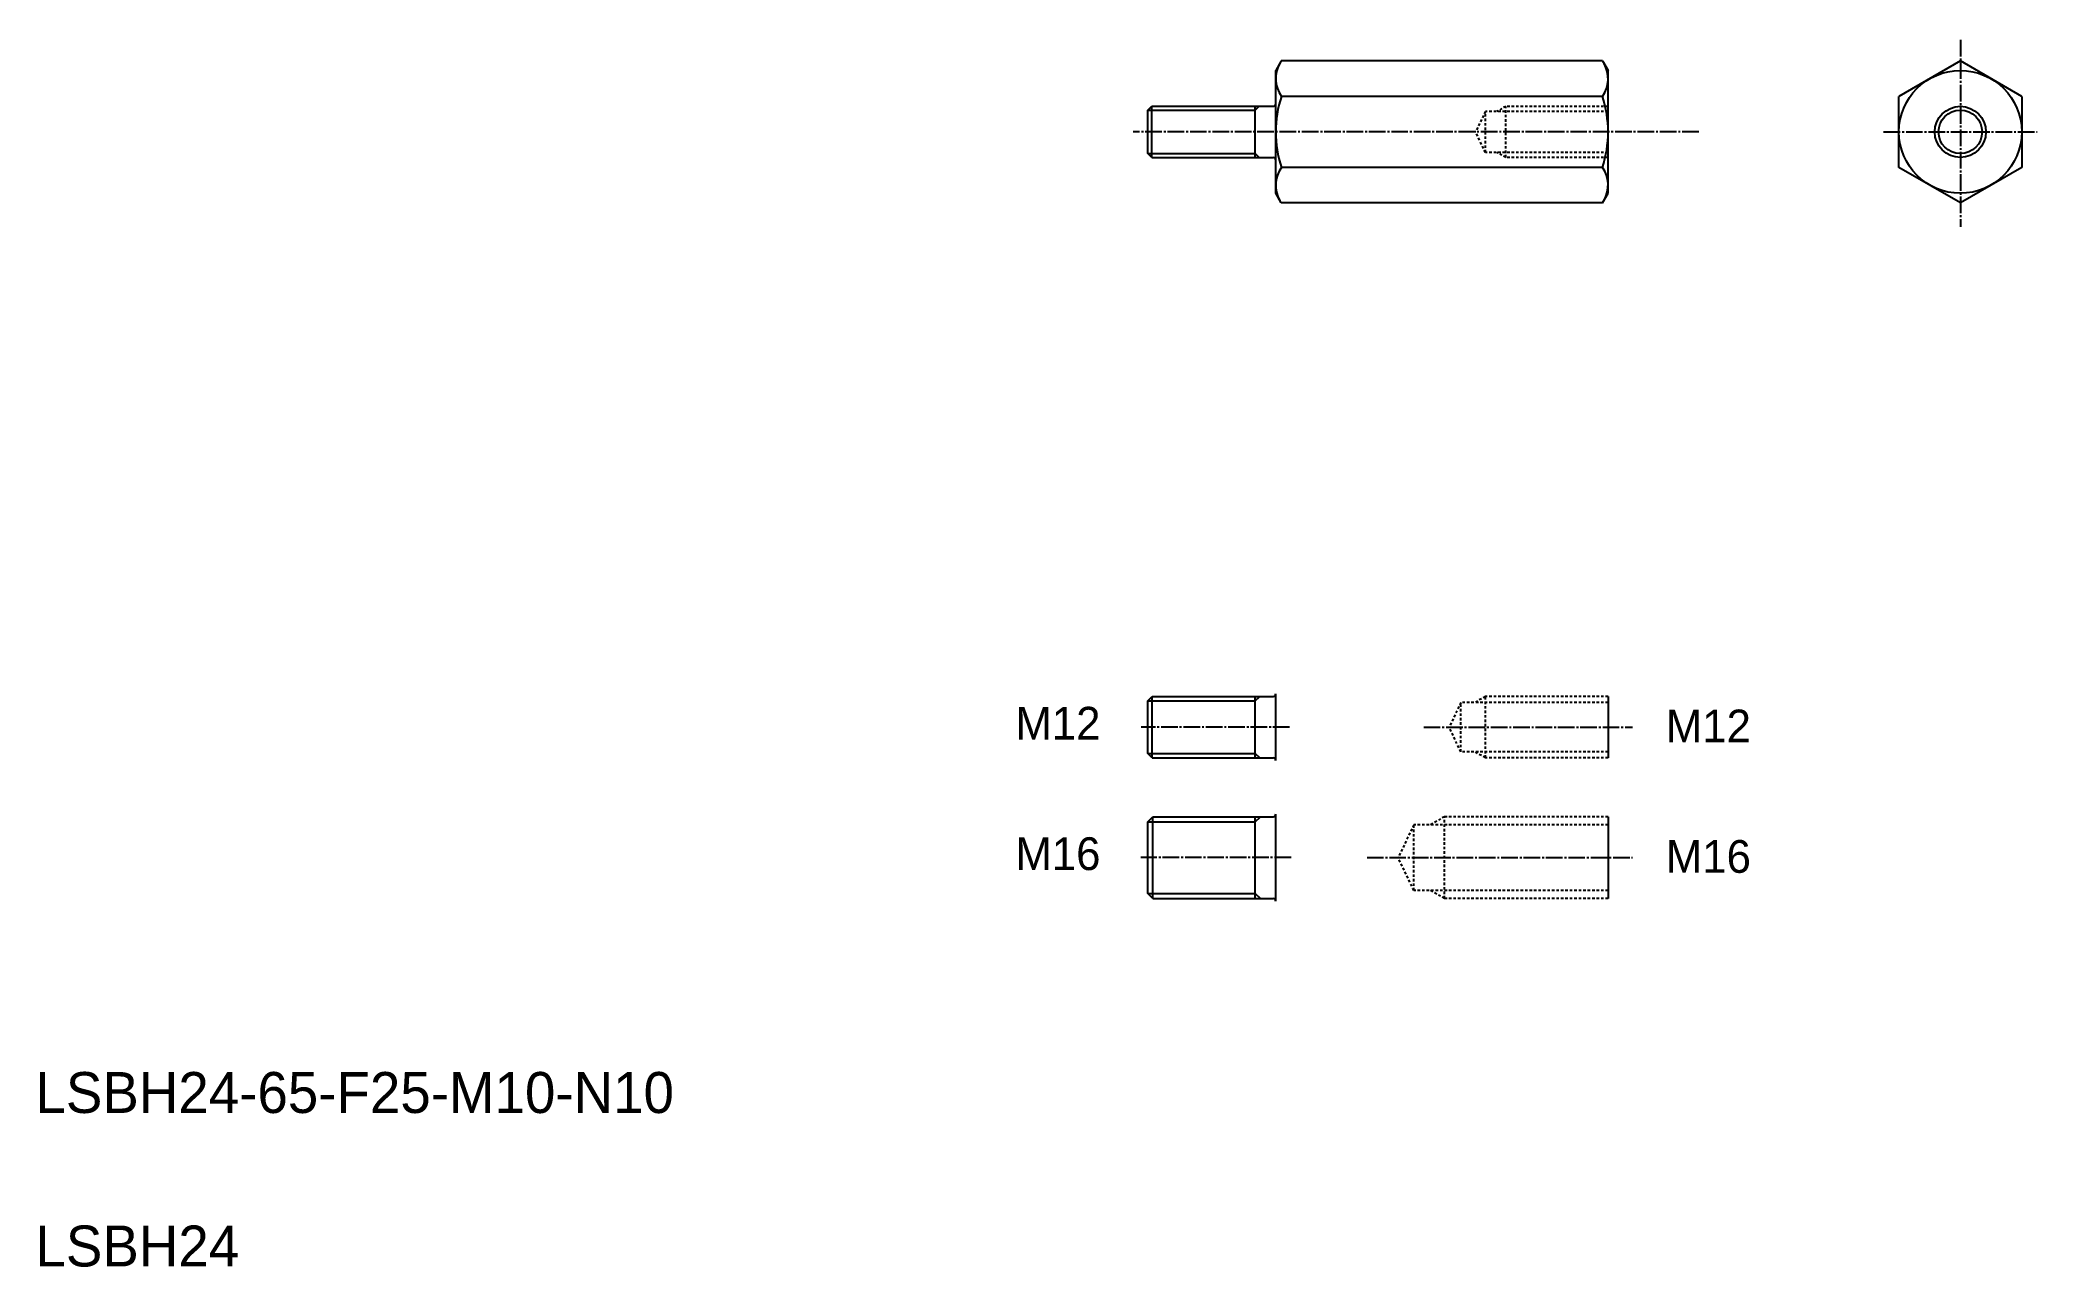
# Model space of a CAD drawing. Extents: x 21 to 411, y 20 to 260.
import ezdxf
from ezdxf.enums import TextEntityAlignment as Align

# ---------------------------------------------------------------- set-up
doc = ezdxf.new("R2010")
doc.units = 0
doc.header["$LTSCALE"] = 0.25
doc.linetypes.add('CENTER', pattern=[17.5, 13, -1.5, 1.5, -1.5])
doc.linetypes.add('DASHED', pattern=[3.5, 2, -1.5])
doc.layers.get('0').update_dxf_attribs({"linetype": 'CONTINUOUS'})
doc.layers.add('CENTER', color=1, linetype='CENTER')
doc.styles.get("Standard").update_dxf_attribs({"font": 'txt', "height": 6.4})

msp = doc.modelspace()

# ---------------------------------------------------------------- linework, layer by layer
at = {"linetype": 'CONTINUOUS'}
for p, q in [((263.61, 255.62), (262.54, 253.76)), ((326.47, 255.62), (263.61, 255.62)), ((326.47, 255.62), (327.54, 253.76)), ((396.42, 255.62), (384.42, 248.69)), ((408.42, 248.69), (396.42, 255.62)), ((262.54, 229.76), (262.54, 253.76)), ((327.54, 229.76), (327.54, 253.76)), ((237.54, 246.01), (238.29, 246.76)), ((238.29, 246.76), (262.04, 246.76)), ((238.29, 236.76), (238.29, 246.76)), ((258.54, 236.76), (258.54, 246.76)), ((326.44, 248.69), (263.64, 248.69)), ((384.42, 234.83), (384.42, 248.69)), ((408.42, 248.69), (408.42, 234.83)), ((237.54, 237.51), (237.54, 246.01)), ((238.29, 236.76), (237.54, 237.51)), ((238.29, 236.76), (262.04, 236.76)), ((326.44, 234.83), (263.64, 234.83)), ((396.42, 227.91), (384.42, 234.83)), ((408.42, 234.83), (396.42, 227.91)), ((263.61, 227.91), (262.54, 229.76)), ((326.47, 227.91), (263.61, 227.91)), ((326.47, 227.91), (327.54, 229.76)), ((237.54, 130.53), (238.41, 131.41)), ((237.54, 120.28), (237.54, 130.53)), ((238.41, 131.41), (262.04, 131.41)), ((238.41, 119.41), (238.41, 131.41)), ((258.54, 119.41), (258.54, 131.41)), ((262.54, 118.91), (262.54, 131.91)), ((238.41, 119.41), (237.54, 120.28)), ((238.41, 119.41), (262.04, 119.41)), ((237.54, 106.91), (238.54, 107.91)), ((237.54, 92.91), (237.54, 106.91)), ((238.54, 107.91), (262.04, 107.91)), ((238.54, 91.91), (238.54, 107.91)), ((258.54, 91.91), (258.54, 107.91)), ((262.54, 91.41), (262.54, 108.41)), ((238.54, 91.91), (237.54, 92.91)), ((238.54, 91.91), (262.04, 91.91))]:
    msp.add_line(p, q, dxfattribs=at)
for p, q in [((402.42, 252.15), (402.42, 252.15)), ((405.42, 250.42), (405.42, 250.42)), ((327.54, 131.41), (327.54, 119.41)), ((327.54, 107.91), (327.54, 91.91))]:
    msp.add_line(p, q)
at = {"color": 3, "linetype": 'CONTINUOUS'}
for p, q in [((258.54, 246.01), (259.29, 246.76)), ((237.54, 246.01), (258.54, 246.01)), ((237.54, 237.51), (258.54, 237.51)), ((258.54, 237.51), (259.29, 236.76)), ((237.54, 130.53), (258.54, 130.53)), ((258.54, 130.53), (259.41, 131.41)), ((237.54, 120.28), (258.54, 120.28)), ((258.54, 120.28), (259.41, 119.41)), ((237.54, 106.91), (258.54, 106.91)), ((258.54, 106.91), (259.54, 107.91)), ((237.54, 92.91), (258.54, 92.91)), ((258.54, 92.91), (259.54, 91.91))]:
    msp.add_line(p, q, dxfattribs=at)
at = {"color": 3, "linetype": 'DASHED'}
for p, q in [((307.54, 246.75), (305.81, 245.75)), ((307.54, 236.75), (307.54, 246.75)), ((327.54, 246.75), (307.54, 246.75)), ((303.54, 245.75), (301.63, 241.75)), ((303.54, 237.75), (303.54, 245.75)), ((327.54, 245.75), (303.54, 245.75)), ((303.54, 237.75), (301.63, 241.75)), ((327.54, 237.75), (303.54, 237.75)), ((307.54, 236.75), (305.81, 237.75)), ((327.54, 236.75), (307.54, 236.75)), ((298.74, 130.21), (296.45, 125.41)), ((327.54, 130.21), (298.74, 130.21)), ((298.74, 120.61), (298.74, 130.21)), ((303.54, 131.41), (301.46, 130.21)), ((327.54, 131.41), (303.54, 131.41)), ((303.54, 119.41), (303.54, 131.41)), ((298.74, 120.61), (296.45, 125.41)), ((327.54, 120.61), (298.74, 120.61)), ((303.54, 119.41), (301.46, 120.61)), ((327.54, 119.41), (303.54, 119.41)), ((289.54, 106.31), (286.49, 99.91)), ((327.54, 106.31), (289.54, 106.31)), ((289.54, 93.51), (289.54, 106.31)), ((295.54, 107.91), (292.77, 106.31)), ((327.54, 107.91), (295.54, 107.91)), ((295.54, 91.91), (295.54, 107.91)), ((289.54, 93.51), (286.49, 99.91)), ((327.54, 93.51), (289.54, 93.51)), ((295.54, 91.91), (292.77, 93.51)), ((327.54, 91.91), (295.54, 91.91))]:
    msp.add_line(p, q, dxfattribs=at)
at = {"linetype": 'CONTINUOUS'}
for radius in [12, 4.25]:
    msp.add_circle((396.42, 241.76), radius, dxfattribs=at)
at = {"color": 3, "linetype": 'CONTINUOUS'}
msp.add_circle((396.42, 241.76), 5, dxfattribs=at)
at = {"linetype": 'CONTINUOUS'}
for centre, radius, start, end in [((268.54, 252.15), 6, 150, 215.2644), ((321.54, 252.15), 6, 324.7356, 30), ((284.89, 241.76), 22.35, 161.9403, 198.0597), ((305.19, 241.76), 22.35, 341.9403, 18.0597), ((268.54, 231.37), 6, 144.7356, 210), ((321.54, 231.37), 6, 330, 35.2644)]:
    msp.add_arc(centre, radius, start, end, dxfattribs=at)
for centre, start, end in [((262.04, 247.26), 270, 0), ((262.04, 236.26), 0, 90), ((262.04, 131.91), 270, 0), ((262.04, 118.91), 0, 90), ((262.04, 108.41), 270, 0), ((262.04, 91.41), 0, 90)]:
    msp.add_arc(centre, 0.5, start, end)
at = {"layer": 'CENTER', "color": 1, "linetype": 'CENTER'}
for p, q in [((396.42, 259.73), (396.42, 223.21)), ((345.28, 241.76), (234.63, 241.76)), ((381.42, 241.76), (411.42, 241.76)), ((265.25, 125.41), (236.23, 125.41)), ((291.48, 125.41), (332.31, 125.41)), ((265.55, 99.91), (236.15, 99.91)), ((280.39, 99.91), (332.31, 99.91))]:
    msp.add_line(p, q, dxfattribs=at)

# ---------------------------------------------------------------- texts
for s, p in [('M12', (228.27, 126.18)), ('M12', (355.47, 125.64)), ('M16', (228.27, 100.68)), ('M16', (355.47, 100.14))]:
    msp.add_text(s, height=6.4).set_placement(p, align=Align.MIDDLE_RIGHT)
for s, p in [('LSBH24-65-F25-M10-N10', (20, 50)), ('LSBH24', (20, 20))]:
    msp.add_text(s, height=8).set_placement(p)

doc.saveas('drawing.dxf')
